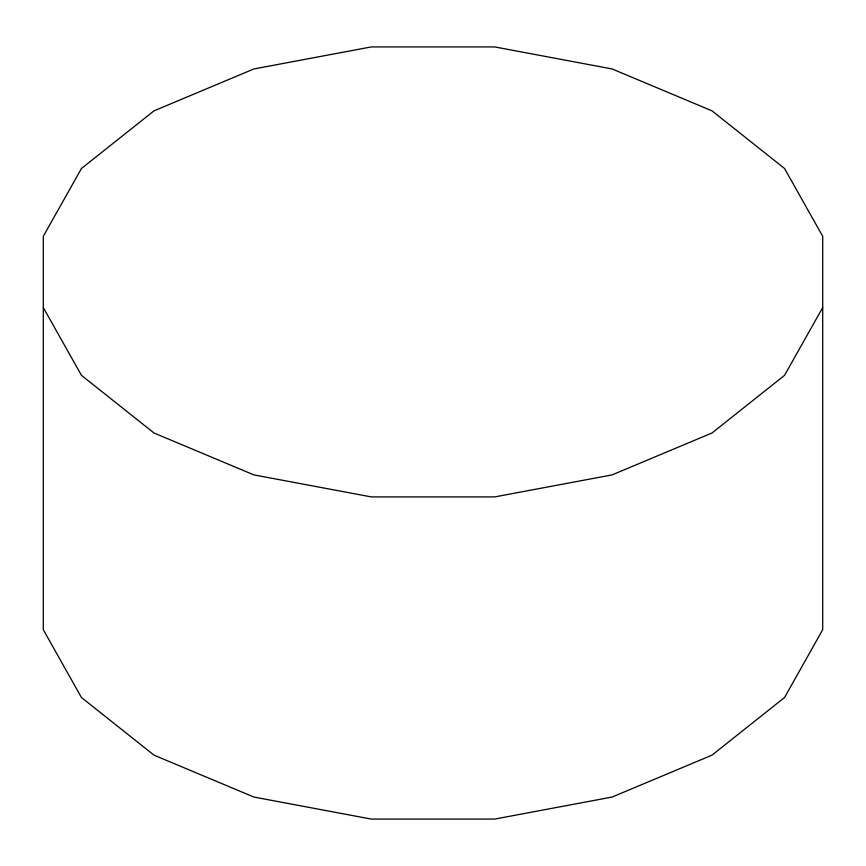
<?xml version="1.0" encoding="UTF-8"?>
<svg xmlns="http://www.w3.org/2000/svg" width="866" height="866" viewBox="0 0 866 866"><rect width="100%" height="100%" fill="white"/><g stroke="black" fill="none" stroke-linecap="round" stroke-linejoin="round"><path stroke-width="1.3" d="M822.7 307.56L784.553 375.335L711.993 433L612.121 474.893L494.724 496.911L371.276 496.911L253.879 474.893L154.007 433L81.447 375.335L43.3 307.56M81.447 168.502L43.3 236.288L43.3 629.712L81.447 697.498L154.007 755.152L253.879 797.045L371.276 819.074L494.724 819.074L612.121 797.045L711.993 755.152L784.553 697.498L822.7 629.712L822.7 236.288L784.553 168.502L711.993 110.848L612.121 68.955L494.724 46.926L371.276 46.926L253.879 68.955L154.007 110.848L81.447 168.502"/></g></svg>
